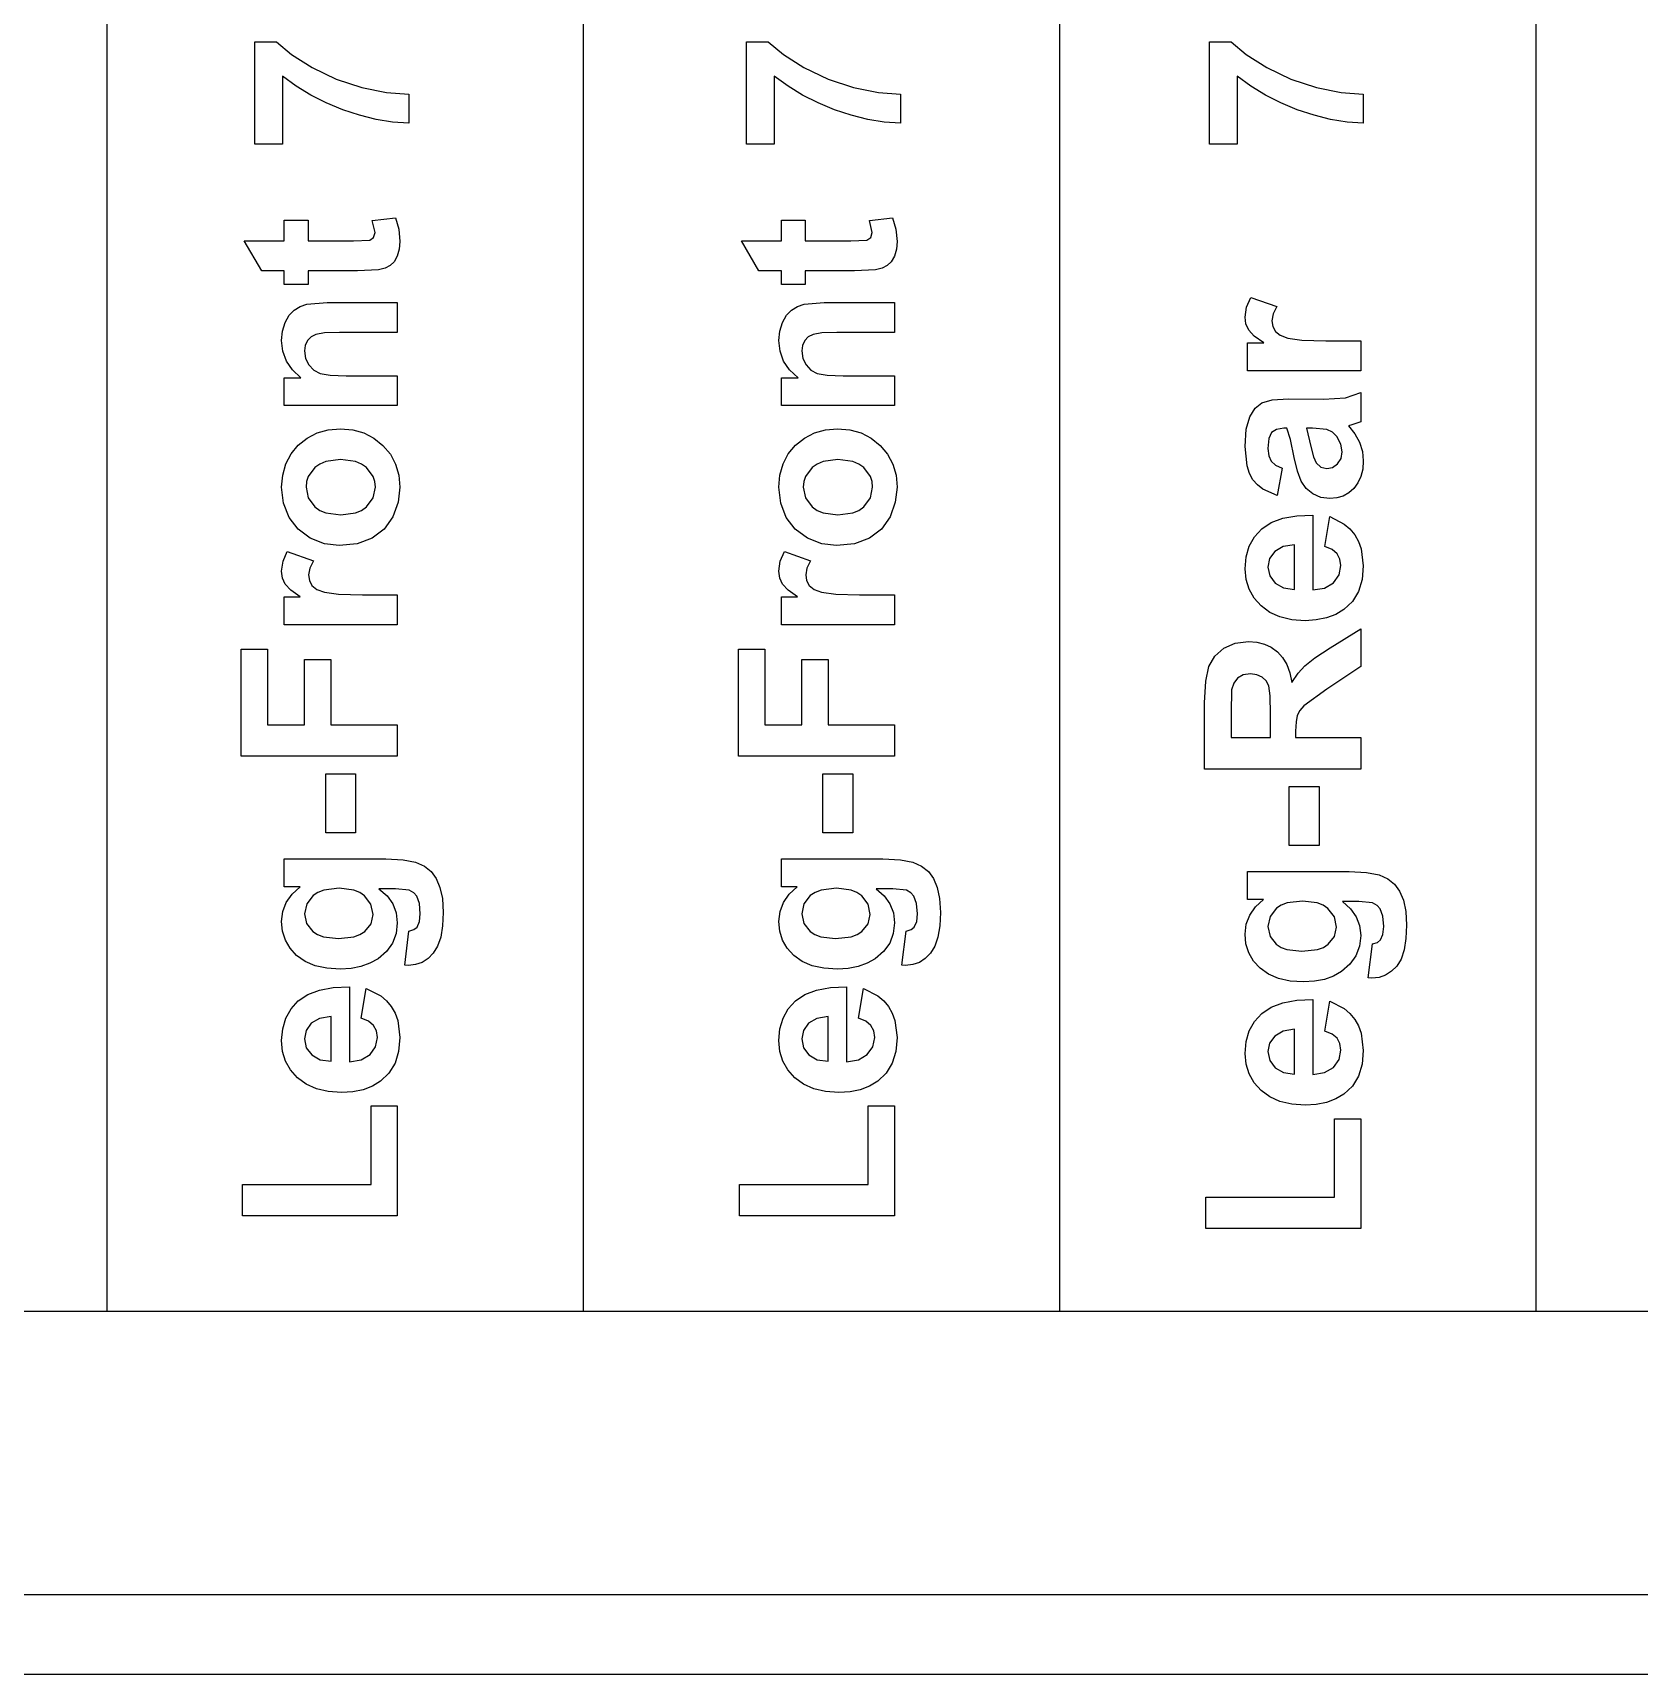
# Model space of a CAD drawing. Header units: metres. Extents: x 298 to 6408, y -126 to 1371.
# Drawn here: x 4189.6 to 4594.4, y -96.1 to 317.5 of the extents above; entities that cross this region are included whole.
import ezdxf

# ---------------------------------------------------------------- set-up
doc = ezdxf.new("R2010")
doc.units = ezdxf.units.M

msp = doc.modelspace()

# ---------------------------------------------------------------- linework, layer by layer
at = {"layer": '734mm x 120mm'}
for p, q in [((4245.55, 289.43), (4245.55, 315.21)), ((4245.55, 315.21), (4251.02, 315.21)), ((4251.02, 315.21), (4254.85, 311.99)), ((4369.45, 289.43), (4369.45, 315.21)), ((4369.45, 315.21), (4374.92, 315.21)), ((4374.92, 315.21), (4378.75, 311.99)), ((4486.07, 289.43), (4486.07, 315.21)), ((4486.07, 315.21), (4491.54, 315.21)), ((4491.54, 315.21), (4495.37, 311.99)), ((4254.85, 311.99), (4260.04, 308.72)), ((4378.75, 311.99), (4383.94, 308.72)), ((4495.37, 311.99), (4500.56, 308.72)), ((4256.01, 304.05), (4252.55, 306.57)), ((4252.55, 306.57), (4252.55, 289.43)), ((4260.04, 308.72), (4266.1, 305.81)), ((4379.91, 304.05), (4376.45, 306.57)), ((4376.45, 306.57), (4376.45, 289.43)), ((4383.94, 308.72), (4390, 305.81)), ((4496.53, 304.05), (4493.07, 306.57)), ((4493.07, 306.57), (4493.07, 289.43)), ((4500.56, 308.72), (4506.62, 305.81)), ((4259.68, 301.79), (4256.01, 304.05)), ((4266.1, 305.81), (4272.53, 303.69)), ((4272.53, 303.69), (4278.79, 302.4)), ((4278.79, 302.4), (4284.34, 301.98)), ((4284.34, 301.98), (4284.34, 294.71)), ((4383.58, 301.79), (4379.91, 304.05)), ((4390, 305.81), (4396.43, 303.69)), ((4396.43, 303.69), (4402.69, 302.4)), ((4402.69, 302.4), (4408.24, 301.98)), ((4408.24, 301.98), (4408.24, 294.71)), ((4500.2, 301.79), (4496.53, 304.05)), ((4506.62, 305.81), (4513.05, 303.69)), ((4513.05, 303.69), (4519.31, 302.4)), ((4519.31, 302.4), (4524.86, 301.98)), ((4524.86, 301.98), (4524.86, 294.71)), ((4263.58, 299.8), (4259.68, 301.79)), ((4267.71, 298.08), (4263.58, 299.8)), ((4271.93, 296.68), (4267.71, 298.08)), ((4387.48, 299.8), (4383.58, 301.79)), ((4391.61, 298.08), (4387.48, 299.8)), ((4395.83, 296.68), (4391.61, 298.08)), ((4504.1, 299.8), (4500.2, 301.79)), ((4508.23, 298.08), (4504.1, 299.8)), ((4512.45, 296.68), (4508.23, 298.08)), ((4276.11, 295.65), (4271.93, 296.68)), ((4280.25, 294.99), (4276.11, 295.65)), ((4284.34, 294.71), (4280.25, 294.99)), ((4400.01, 295.65), (4395.83, 296.68)), ((4404.15, 294.99), (4400.01, 295.65)), ((4408.24, 294.71), (4404.15, 294.99)), ((4516.63, 295.65), (4512.45, 296.68)), ((4520.77, 294.99), (4516.63, 295.65)), ((4524.86, 294.71), (4520.77, 294.99)), ((4252.55, 289.43), (4245.55, 289.43)), ((4376.45, 289.43), (4369.45, 289.43)), ((4493.07, 289.43), (4486.07, 289.43))]:
    msp.add_line(p, q, dxfattribs=at)
at = {"layer": 'Layer0'}
for p, q in [((4208.32, 729.27), (4208.32, -4.73)), ((4328.32, 729.27), (4328.32, -4.73)), ((4448.32, 729.27), (4448.32, -4.73)), ((4568.32, 729.27), (4568.32, -4.73)), ((4208.32, -4.73), (4088.32, -4.73)), ((4328.32, -4.73), (4208.32, -4.73)), ((4448.32, -4.73), (4328.32, -4.73)), ((4568.32, -4.73), (4448.32, -4.73)), ((4688.32, -4.73), (4568.32, -4.73)), ((4793.61, -76.09), (3967.97, -76.09)), ((3967.97, -96.09), (4793.61, -96.09))]:
    msp.add_line(p, q, dxfattribs=at)
at = {"layer": 'Leg-Front'}
for p, q in [((4252.98, 270.22), (4258.99, 270.22)), ((4252.98, 265.07), (4252.98, 270.22)), ((4258.99, 270.22), (4258.99, 265.07)), ((4275.14, 270.19), (4280.99, 270.84)), ((4275.86, 267.16), (4275.14, 270.19)), ((4280.99, 270.84), (4281.83, 268.03)), ((4378.25, 270.22), (4384.26, 270.22)), ((4378.25, 265.07), (4378.25, 270.22)), ((4384.26, 270.22), (4384.26, 265.07)), ((4400.41, 270.19), (4406.26, 270.84)), ((4401.13, 267.16), (4400.41, 270.19)), ((4406.26, 270.84), (4407.1, 268.03)), ((4247.32, 257.5), (4242.92, 265.07)), ((4242.92, 265.07), (4252.98, 265.07)), ((4258.99, 265.07), (4270.47, 265.07)), ((4270.47, 265.07), (4274.54, 265.22)), ((4274.54, 265.22), (4275.49, 265.89)), ((4275.49, 265.89), (4275.86, 267.16)), ((4281.83, 268.03), (4282.12, 264.88)), ((4282.12, 264.88), (4281.94, 262.94)), ((4372.59, 257.5), (4368.19, 265.07)), ((4368.19, 265.07), (4378.25, 265.07)), ((4384.26, 265.07), (4395.74, 265.07)), ((4395.74, 265.07), (4399.81, 265.22)), ((4399.81, 265.22), (4400.76, 265.89)), ((4400.76, 265.89), (4401.13, 267.16)), ((4407.1, 268.03), (4407.39, 264.88)), ((4407.39, 264.88), (4407.21, 262.94)), ((4281.43, 261.2), (4280.65, 259.79)), ((4281.94, 262.94), (4281.43, 261.2)), ((4406.7, 261.2), (4405.92, 259.79)), ((4407.21, 262.94), (4406.7, 261.2)), ((4252.98, 257.5), (4247.32, 257.5)), ((4252.98, 254.04), (4252.98, 257.5)), ((4271.41, 257.5), (4258.99, 257.5)), ((4258.99, 257.5), (4258.99, 254.04)), ((4276.72, 257.74), (4271.41, 257.5)), ((4278.38, 258.16), (4276.72, 257.74)), ((4279.66, 258.8), (4278.38, 258.16)), ((4280.65, 259.79), (4279.66, 258.8)), ((4378.25, 257.5), (4372.59, 257.5)), ((4378.25, 254.04), (4378.25, 257.5)), ((4396.68, 257.5), (4384.26, 257.5)), ((4384.26, 257.5), (4384.26, 254.04)), ((4401.99, 257.74), (4396.68, 257.5)), ((4403.65, 258.16), (4401.99, 257.74)), ((4404.93, 258.8), (4403.65, 258.16)), ((4405.92, 259.79), (4404.93, 258.8)), ((4258.99, 254.04), (4252.98, 254.04)), ((4384.26, 254.04), (4378.25, 254.04)), ((4255.53, 247.62), (4257.02, 248.51)), ((4257.02, 248.51), (4258.7, 249.09)), ((4258.7, 249.09), (4263.77, 249.51)), ((4263.77, 249.51), (4281.47, 249.51)), ((4281.47, 249.51), (4281.47, 241.97)), ((4380.8, 247.62), (4382.29, 248.51)), ((4382.29, 248.51), (4383.97, 249.09)), ((4383.97, 249.09), (4389.04, 249.51)), ((4389.04, 249.51), (4406.74, 249.51)), ((4406.74, 249.51), (4406.74, 241.97)), ((4252.56, 242.32), (4253.24, 244.49)), ((4253.24, 244.49), (4254.26, 246.31)), ((4254.26, 246.31), (4255.53, 247.62)), ((4377.83, 242.32), (4378.51, 244.49)), ((4378.51, 244.49), (4379.53, 246.31)), ((4379.53, 246.31), (4380.8, 247.62)), ((4252.34, 239.93), (4252.56, 242.32)), ((4252.64, 237.22), (4252.34, 239.93)), ((4258.86, 239.92), (4258.29, 238.72)), ((4259.76, 240.85), (4258.86, 239.92)), ((4260.96, 241.49), (4259.76, 240.85)), ((4263.13, 241.85), (4260.96, 241.49)), ((4266.93, 241.97), (4263.13, 241.85)), ((4281.47, 241.97), (4266.93, 241.97)), ((4377.61, 239.93), (4377.83, 242.32)), ((4377.91, 237.22), (4377.61, 239.93)), ((4384.13, 239.92), (4383.56, 238.72)), ((4385.03, 240.85), (4384.13, 239.92)), ((4386.23, 241.49), (4385.03, 240.85)), ((4388.4, 241.85), (4386.23, 241.49)), ((4392.2, 241.97), (4388.4, 241.85)), ((4406.74, 241.97), (4392.2, 241.97)), ((4253.54, 234.75), (4252.64, 237.22)), ((4258.29, 238.72), (4258.1, 237.3)), ((4258.1, 237.3), (4258.37, 235.44)), ((4378.81, 234.75), (4377.91, 237.22)), ((4383.56, 238.72), (4383.37, 237.3)), ((4383.37, 237.3), (4383.64, 235.44)), ((4255.05, 232.53), (4253.54, 234.75)), ((4257.17, 230.54), (4255.05, 232.53)), ((4258.37, 235.44), (4259.18, 233.79)), ((4259.18, 233.79), (4260.43, 232.48)), ((4260.43, 232.48), (4262.02, 231.65)), ((4262.02, 231.65), (4264.54, 231.22)), ((4380.32, 232.53), (4378.81, 234.75)), ((4382.44, 230.54), (4380.32, 232.53)), ((4383.64, 235.44), (4384.45, 233.79)), ((4384.45, 233.79), (4385.7, 232.48)), ((4385.7, 232.48), (4387.29, 231.65)), ((4387.29, 231.65), (4389.81, 231.22)), ((4252.98, 223.54), (4252.98, 230.54)), ((4252.98, 230.54), (4257.17, 230.54)), ((4264.54, 231.22), (4268.57, 231.08)), ((4268.57, 231.08), (4281.47, 231.08)), ((4281.47, 231.08), (4281.47, 223.54)), ((4378.25, 223.54), (4378.25, 230.54)), ((4378.25, 230.54), (4382.44, 230.54)), ((4389.81, 231.22), (4393.84, 231.08)), ((4393.84, 231.08), (4406.74, 231.08)), ((4406.74, 231.08), (4406.74, 223.54)), ((4281.47, 223.54), (4252.98, 223.54)), ((4406.74, 223.54), (4378.25, 223.54)), ((4256.54, 213.56), (4258.77, 215.37)), ((4258.77, 215.37), (4261.29, 216.66)), ((4261.29, 216.66), (4264.08, 217.43)), ((4264.08, 217.43), (4267.15, 217.69)), ((4267.15, 217.69), (4270.24, 217.43)), ((4270.24, 217.43), (4273.06, 216.65)), ((4273.06, 216.65), (4275.6, 215.34)), ((4275.6, 215.34), (4277.86, 213.52)), ((4381.81, 213.56), (4384.04, 215.37)), ((4384.04, 215.37), (4386.56, 216.66)), ((4386.56, 216.66), (4389.35, 217.43)), ((4389.35, 217.43), (4392.42, 217.69)), ((4392.42, 217.69), (4395.51, 217.43)), ((4395.51, 217.43), (4398.33, 216.65)), ((4398.33, 216.65), (4400.87, 215.34)), ((4400.87, 215.34), (4403.13, 213.52)), ((4253.39, 208.84), (4254.7, 211.35)), ((4254.7, 211.35), (4256.54, 213.56)), ((4277.86, 213.52), (4279.72, 211.3)), ((4279.72, 211.3), (4281.05, 208.81)), ((4378.66, 208.84), (4379.97, 211.35)), ((4379.97, 211.35), (4381.81, 213.56)), ((4403.13, 213.52), (4404.99, 211.3)), ((4404.99, 211.3), (4406.32, 208.81)), ((4252.6, 206.05), (4253.39, 208.84)), ((4260.73, 207.94), (4259.04, 205.7)), ((4261.98, 208.81), (4260.73, 207.94)), ((4263.47, 209.44), (4261.98, 208.81)), ((4267.17, 209.94), (4263.47, 209.44)), ((4270.96, 209.44), (4267.17, 209.94)), ((4272.46, 208.81), (4270.96, 209.44)), ((4273.72, 207.94), (4272.46, 208.81)), ((4275.41, 205.7), (4273.72, 207.94)), ((4281.05, 208.81), (4281.85, 206.05)), ((4377.87, 206.05), (4378.66, 208.84)), ((4386, 207.94), (4384.31, 205.7)), ((4387.25, 208.81), (4386, 207.94)), ((4388.74, 209.44), (4387.25, 208.81)), ((4392.44, 209.94), (4388.74, 209.44)), ((4396.23, 209.44), (4392.44, 209.94)), ((4397.73, 208.81), (4396.23, 209.44)), ((4398.99, 207.94), (4397.73, 208.81)), ((4400.68, 205.7), (4398.99, 207.94)), ((4406.32, 208.81), (4407.12, 206.05)), ((4252.34, 202.96), (4252.6, 206.05)), ((4252.8, 198.97), (4252.34, 202.96)), ((4258.62, 204.4), (4258.48, 202.99)), ((4258.48, 202.99), (4259.04, 200.27)), ((4259.04, 205.7), (4258.62, 204.4)), ((4275.83, 204.4), (4275.41, 205.7)), ((4275.41, 200.27), (4275.97, 202.99)), ((4275.97, 202.99), (4275.83, 204.4)), ((4282.12, 203.02), (4281.67, 199.19)), ((4281.85, 206.05), (4282.12, 203.02)), ((4377.61, 202.96), (4377.87, 206.05)), ((4378.07, 198.97), (4377.61, 202.96)), ((4383.89, 204.4), (4383.75, 202.99)), ((4383.75, 202.99), (4384.31, 200.27)), ((4384.31, 205.7), (4383.89, 204.4)), ((4401.1, 204.4), (4400.68, 205.7)), ((4400.68, 200.27), (4401.24, 202.99)), ((4401.24, 202.99), (4401.1, 204.4)), ((4407.39, 203.02), (4406.94, 199.19)), ((4407.12, 206.05), (4407.39, 203.02)), ((4254.19, 195.38), (4252.8, 198.97)), ((4259.04, 200.27), (4260.73, 198.03)), ((4273.72, 198.03), (4275.41, 200.27)), ((4281.67, 199.19), (4280.35, 195.54)), ((4379.46, 195.38), (4378.07, 198.97)), ((4384.31, 200.27), (4386, 198.03)), ((4398.99, 198.03), (4400.68, 200.27)), ((4406.94, 199.19), (4405.62, 195.54)), ((4256.46, 192.37), (4254.19, 195.38)), ((4260.73, 198.03), (4261.98, 197.15)), ((4261.98, 197.15), (4263.48, 196.52)), ((4263.48, 196.52), (4267.23, 196.01)), ((4267.23, 196.01), (4270.97, 196.52)), ((4270.97, 196.52), (4272.47, 197.15)), ((4272.47, 197.15), (4273.72, 198.03)), ((4280.35, 195.54), (4278.16, 192.42)), ((4381.73, 192.37), (4379.46, 195.38)), ((4386, 198.03), (4387.25, 197.15)), ((4387.25, 197.15), (4388.75, 196.52)), ((4388.75, 196.52), (4392.5, 196.01)), ((4392.5, 196.01), (4396.24, 196.52)), ((4396.24, 196.52), (4397.74, 197.15)), ((4397.74, 197.15), (4398.99, 198.03)), ((4405.62, 195.54), (4403.43, 192.42)), ((4259.55, 190.14), (4256.46, 192.37)), ((4278.16, 192.42), (4275.15, 190.14)), ((4384.82, 190.14), (4381.73, 192.37)), ((4403.43, 192.42), (4400.42, 190.14)), ((4252.69, 184.35), (4253.76, 186.78)), ((4253.76, 186.78), (4260.33, 184.45)), ((4263.13, 188.75), (4259.55, 190.14)), ((4266.82, 188.29), (4263.13, 188.75)), ((4271.36, 188.75), (4266.82, 188.29)), ((4275.15, 190.14), (4271.36, 188.75)), ((4377.96, 184.35), (4379.03, 186.78)), ((4379.03, 186.78), (4385.6, 184.45)), ((4388.4, 188.75), (4384.82, 190.14)), ((4392.09, 188.29), (4388.4, 188.75)), ((4396.63, 188.75), (4392.09, 188.29)), ((4400.42, 190.14), (4396.63, 188.75)), ((4252.34, 181.82), (4252.69, 184.35)), ((4259.41, 182.61), (4259.1, 180.91)), ((4260.33, 184.45), (4259.41, 182.61)), ((4377.61, 181.82), (4377.96, 184.35)), ((4384.68, 182.61), (4384.37, 180.91)), ((4385.6, 184.45), (4384.68, 182.61)), ((4252.57, 180.09), (4252.34, 181.82)), ((4253.25, 178.56), (4252.57, 180.09)), ((4254.65, 177.04), (4253.25, 178.56)), ((4259.1, 180.91), (4259.32, 179.45)), ((4259.32, 179.45), (4259.97, 178.23)), ((4259.97, 178.23), (4261.19, 177.24)), ((4377.84, 180.09), (4377.61, 181.82)), ((4378.52, 178.56), (4377.84, 180.09)), ((4379.92, 177.04), (4378.52, 178.56)), ((4384.37, 180.91), (4384.59, 179.45)), ((4384.59, 179.45), (4385.24, 178.23)), ((4385.24, 178.23), (4386.46, 177.24)), ((4252.98, 168.33), (4252.98, 175.33)), ((4252.98, 175.33), (4257.03, 175.33)), ((4257.03, 175.33), (4254.65, 177.04)), ((4261.19, 177.24), (4263.12, 176.5)), ((4263.12, 176.5), (4266.65, 176.02)), ((4266.65, 176.02), (4272.67, 175.87)), ((4272.67, 175.87), (4281.47, 175.87)), ((4281.47, 175.87), (4281.47, 168.33)), ((4378.25, 168.33), (4378.25, 175.33)), ((4378.25, 175.33), (4382.3, 175.33)), ((4382.3, 175.33), (4379.92, 177.04)), ((4386.46, 177.24), (4388.39, 176.5)), ((4388.39, 176.5), (4391.92, 176.02)), ((4391.92, 176.02), (4397.94, 175.87)), ((4397.94, 175.87), (4406.74, 175.87)), ((4406.74, 175.87), (4406.74, 168.33)), ((4281.47, 168.33), (4252.98, 168.33)), ((4406.74, 168.33), (4378.25, 168.33)), ((4242.14, 135.2), (4242.14, 162.16)), ((4242.14, 162.16), (4248.8, 162.16)), ((4248.8, 162.16), (4248.8, 143.14)), ((4367.41, 135.2), (4367.41, 162.16)), ((4367.41, 162.16), (4374.07, 162.16)), ((4374.07, 162.16), (4374.07, 143.14)), ((4258.1, 143.14), (4258.1, 159.55)), ((4258.1, 159.55), (4264.76, 159.55)), ((4264.76, 159.55), (4264.76, 143.14)), ((4383.37, 143.14), (4383.37, 159.55)), ((4383.37, 159.55), (4390.03, 159.55)), ((4390.03, 159.55), (4390.03, 143.14)), ((4248.8, 143.14), (4258.1, 143.14)), ((4264.76, 143.14), (4281.47, 143.14)), ((4281.47, 143.14), (4281.47, 135.2)), ((4374.07, 143.14), (4383.37, 143.14)), ((4390.03, 143.14), (4406.74, 143.14)), ((4406.74, 143.14), (4406.74, 135.2)), ((4281.47, 135.2), (4242.14, 135.2)), ((4406.74, 135.2), (4367.41, 135.2)), ((4263.44, 115.93), (4263.44, 130.74)), ((4263.44, 130.74), (4270.98, 130.74)), ((4270.98, 130.74), (4270.98, 115.93)), ((4388.71, 115.93), (4388.71, 130.74)), ((4388.71, 130.74), (4396.25, 130.74)), ((4396.25, 130.74), (4396.25, 115.93)), ((4270.98, 115.93), (4263.44, 115.93)), ((4396.25, 115.93), (4388.71, 115.93)), ((4252.98, 102.28), (4252.98, 109.33)), ((4252.98, 109.33), (4278.55, 109.33)), ((4278.55, 109.33), (4282.95, 109.13)), ((4282.95, 109.13), (4286.09, 108.5)), ((4286.09, 108.5), (4288.31, 107.5)), ((4378.25, 102.28), (4378.25, 109.33)), ((4378.25, 109.33), (4403.82, 109.33)), ((4403.82, 109.33), (4408.22, 109.13)), ((4408.22, 109.13), (4411.36, 108.5)), ((4411.36, 108.5), (4413.58, 107.5)), ((4288.31, 107.5), (4290, 106.17)), ((4290, 106.17), (4291.27, 104.41)), ((4291.27, 104.41), (4292.23, 102.16)), ((4413.58, 107.5), (4415.27, 106.17)), ((4415.27, 106.17), (4416.54, 104.41)), ((4416.54, 104.41), (4417.5, 102.16)), ((4256.98, 102.28), (4252.98, 102.28)), ((4253.5, 98.38), (4254.95, 100.44)), ((4254.95, 100.44), (4256.98, 102.28)), ((4260.25, 100.1), (4258.64, 98.04)), ((4261.47, 100.9), (4260.25, 100.1)), ((4262.97, 101.47), (4261.47, 100.9)), ((4266.82, 101.93), (4262.97, 101.47)), ((4270.54, 101.45), (4266.82, 101.93)), ((4272.01, 100.86), (4270.54, 101.45)), ((4273.22, 100.02), (4272.01, 100.86)), ((4274.84, 97.9), (4273.22, 100.02)), ((4281.02, 101.79), (4276.86, 101.79)), ((4276.86, 101.79), (4278.88, 99.99)), ((4278.88, 99.99), (4280.32, 97.97)), ((4284.48, 101.45), (4281.02, 101.79)), ((4285.61, 100.82), (4284.48, 101.45)), ((4286.38, 99.94), (4285.61, 100.82)), ((4287.05, 98.1), (4286.38, 99.94)), ((4292.23, 102.16), (4292.83, 99.32)), ((4292.83, 99.32), (4293.03, 95.81)), ((4382.25, 102.28), (4378.25, 102.28)), ((4378.77, 98.38), (4380.22, 100.44)), ((4380.22, 100.44), (4382.25, 102.28)), ((4385.52, 100.1), (4383.91, 98.04)), ((4386.74, 100.9), (4385.52, 100.1)), ((4388.24, 101.47), (4386.74, 100.9)), ((4392.09, 101.93), (4388.24, 101.47)), ((4395.81, 101.45), (4392.09, 101.93)), ((4397.28, 100.86), (4395.81, 101.45)), ((4398.49, 100.02), (4397.28, 100.86)), ((4400.11, 97.9), (4398.49, 100.02)), ((4406.29, 101.79), (4402.13, 101.79)), ((4402.13, 101.79), (4404.15, 99.99)), ((4404.15, 99.99), (4405.59, 97.97)), ((4409.75, 101.45), (4406.29, 101.79)), ((4410.88, 100.82), (4409.75, 101.45)), ((4411.65, 99.94), (4410.88, 100.82)), ((4412.32, 98.1), (4411.65, 99.94)), ((4417.5, 102.16), (4418.1, 99.32)), ((4418.1, 99.32), (4418.3, 95.81)), ((4252.34, 93.56), (4252.63, 96.09)), ((4252.63, 96.09), (4253.5, 98.38)), ((4258.64, 98.04), (4258.1, 95.49)), ((4258.1, 95.49), (4258.63, 93.02)), ((4275.38, 95.36), (4274.84, 97.9)), ((4274.86, 92.99), (4275.38, 95.36)), ((4280.32, 97.97), (4281.18, 95.73)), ((4281.18, 95.73), (4281.47, 93.26)), ((4287.27, 95.52), (4287.05, 98.1)), ((4287.07, 93.52), (4287.27, 95.52)), ((4293.03, 95.81), (4292.88, 92.45)), ((4377.61, 93.56), (4377.9, 96.09)), ((4377.9, 96.09), (4378.77, 98.38)), ((4383.91, 98.04), (4383.37, 95.49)), ((4383.37, 95.49), (4383.9, 93.02)), ((4400.65, 95.36), (4400.11, 97.9)), ((4400.13, 92.99), (4400.65, 95.36)), ((4405.59, 97.97), (4406.45, 95.73)), ((4406.45, 95.73), (4406.74, 93.26)), ((4412.54, 95.52), (4412.32, 98.1)), ((4412.34, 93.52), (4412.54, 95.52)), ((4418.3, 95.81), (4418.15, 92.45)), ((4252.57, 91.1), (4252.34, 93.56)), ((4253.28, 88.85), (4252.57, 91.1)), ((4258.63, 93.02), (4260.21, 91.02)), ((4260.21, 91.02), (4261.4, 90.25)), ((4272.07, 90.25), (4273.28, 91.02)), ((4273.28, 91.02), (4274.86, 92.99)), ((4281.47, 93.26), (4281.17, 90.54)), ((4283.35, 82.53), (4284.4, 91.14)), ((4284.4, 91.14), (4285.66, 91.5)), ((4285.66, 91.5), (4286.46, 92.14)), ((4286.46, 92.14), (4287.07, 93.52)), ((4292.88, 92.45), (4292.41, 89.62)), ((4377.84, 91.1), (4377.61, 93.56)), ((4378.55, 88.85), (4377.84, 91.1)), ((4383.9, 93.02), (4385.48, 91.02)), ((4385.48, 91.02), (4386.67, 90.25)), ((4397.34, 90.25), (4398.55, 91.02)), ((4398.55, 91.02), (4400.13, 92.99)), ((4406.74, 93.26), (4406.44, 90.54)), ((4408.62, 82.53), (4409.67, 91.14)), ((4409.67, 91.14), (4410.93, 91.5)), ((4410.93, 91.5), (4411.73, 92.14)), ((4411.73, 92.14), (4412.34, 93.52)), ((4418.15, 92.45), (4417.68, 89.62)), ((4254.46, 86.82), (4253.28, 88.85)), ((4261.4, 90.25), (4262.87, 89.71)), ((4262.87, 89.71), (4266.64, 89.27)), ((4266.64, 89.27), (4270.56, 89.71)), ((4270.56, 89.71), (4272.07, 90.25)), ((4280.26, 88.12), (4278.74, 85.99)), ((4281.17, 90.54), (4280.26, 88.12)), ((4291.64, 87.32), (4290.55, 85.54)), ((4292.41, 89.62), (4291.64, 87.32)), ((4379.73, 86.82), (4378.55, 88.85)), ((4386.67, 90.25), (4388.14, 89.71)), ((4388.14, 89.71), (4391.91, 89.27)), ((4391.91, 89.27), (4395.83, 89.71)), ((4395.83, 89.71), (4397.34, 90.25)), ((4405.53, 88.12), (4404.01, 85.99)), ((4406.44, 90.54), (4405.53, 88.12)), ((4416.91, 87.32), (4415.82, 85.54)), ((4417.68, 89.62), (4416.91, 87.32)), ((4256.12, 84.99), (4254.46, 86.82)), ((4258.22, 83.48), (4256.12, 84.99)), ((4260.75, 82.4), (4258.22, 83.48)), ((4274.58, 83.02), (4272.31, 82.2)), ((4276.62, 84.17), (4274.58, 83.02)), ((4278.74, 85.99), (4276.62, 84.17)), ((4287.74, 83.26), (4286.08, 82.7)), ((4289.23, 84.21), (4287.74, 83.26)), ((4290.55, 85.54), (4289.23, 84.21)), ((4381.39, 84.99), (4379.73, 86.82)), ((4383.49, 83.48), (4381.39, 84.99)), ((4386.02, 82.4), (4383.49, 83.48)), ((4399.85, 83.02), (4397.58, 82.2)), ((4401.89, 84.17), (4399.85, 83.02)), ((4404.01, 85.99), (4401.89, 84.17)), ((4413.01, 83.26), (4411.35, 82.7)), ((4414.5, 84.21), (4413.01, 83.26)), ((4415.82, 85.54), (4414.5, 84.21)), ((4263.7, 81.76), (4260.75, 82.4)), ((4267.07, 81.54), (4263.7, 81.76)), ((4269.81, 81.7), (4267.07, 81.54)), ((4272.31, 82.2), (4269.81, 81.7)), ((4284.26, 82.51), (4283.35, 82.53)), ((4286.08, 82.7), (4284.26, 82.51)), ((4388.97, 81.76), (4386.02, 82.4)), ((4392.34, 81.54), (4388.97, 81.76)), ((4395.08, 81.7), (4392.34, 81.54)), ((4397.58, 82.2), (4395.08, 81.7)), ((4409.53, 82.51), (4408.62, 82.53)), ((4411.35, 82.7), (4409.53, 82.51)), ((4256.54, 73.57), (4258.91, 75.17)), ((4258.91, 75.17), (4261.85, 76.29)), ((4261.85, 76.29), (4265.35, 76.93)), ((4265.35, 76.93), (4269.4, 77.09)), ((4269.4, 77.09), (4269.4, 58.2)), ((4272.4, 69.17), (4273.67, 76.68)), ((4273.67, 76.68), (4277.3, 74.82)), ((4277.3, 74.82), (4278.75, 73.57)), ((4381.81, 73.57), (4384.18, 75.17)), ((4384.18, 75.17), (4387.12, 76.29)), ((4387.12, 76.29), (4390.62, 76.93)), ((4390.62, 76.93), (4394.67, 77.09)), ((4394.67, 77.09), (4394.67, 58.2)), ((4397.67, 69.17), (4398.94, 76.68)), ((4398.94, 76.68), (4402.57, 74.82)), ((4402.57, 74.82), (4404.02, 73.57)), ((4253.39, 69.23), (4254.7, 71.57)), ((4254.7, 71.57), (4256.54, 73.57)), ((4278.75, 73.57), (4279.96, 72.11)), ((4279.96, 72.11), (4280.9, 70.45)), ((4280.9, 70.45), (4281.58, 68.59)), ((4378.66, 69.23), (4379.97, 71.57)), ((4379.97, 71.57), (4381.81, 73.57)), ((4404.02, 73.57), (4405.23, 72.11)), ((4405.23, 72.11), (4406.17, 70.45)), ((4406.17, 70.45), (4406.85, 68.59)), ((4252.34, 63.54), (4252.6, 66.55)), ((4252.6, 66.55), (4253.39, 69.23)), ((4259.81, 67.91), (4258.53, 66.13)), ((4261.9, 69.14), (4259.81, 67.91)), ((4264.79, 69.6), (4261.9, 69.14)), ((4264.79, 58.33), (4264.79, 69.6)), ((4274.26, 68.41), (4272.4, 69.17)), ((4275.52, 67.35), (4274.26, 68.41)), ((4276.24, 66), (4275.52, 67.35)), ((4281.58, 68.59), (4282.12, 64.29)), ((4377.61, 63.54), (4377.87, 66.55)), ((4377.87, 66.55), (4378.66, 69.23)), ((4385.08, 67.91), (4383.8, 66.13)), ((4387.17, 69.14), (4385.08, 67.91)), ((4390.06, 69.6), (4387.17, 69.14)), ((4390.06, 58.33), (4390.06, 69.6)), ((4399.53, 68.41), (4397.67, 69.17)), ((4400.79, 67.35), (4399.53, 68.41)), ((4401.51, 66), (4400.79, 67.35)), ((4406.85, 68.59), (4407.39, 64.29)), ((4252.59, 60.83), (4252.34, 63.54)), ((4258.53, 66.13), (4258.1, 63.99)), ((4258.1, 63.99), (4258.55, 61.74)), ((4276.02, 61.98), (4276.48, 64.37)), ((4276.48, 64.37), (4276.24, 66)), ((4282.12, 64.29), (4281.81, 60.82)), ((4377.86, 60.83), (4377.61, 63.54)), ((4383.8, 66.13), (4383.37, 63.99)), ((4383.37, 63.99), (4383.82, 61.74)), ((4401.29, 61.98), (4401.75, 64.37)), ((4401.75, 64.37), (4401.51, 66)), ((4407.39, 64.29), (4407.08, 60.82)), ((4253.34, 58.37), (4252.59, 60.83)), ((4254.59, 56.15), (4253.34, 58.37)), ((4258.55, 61.74), (4259.9, 59.92)), ((4259.9, 59.92), (4262.02, 58.72)), ((4262.02, 58.72), (4264.79, 58.33)), ((4269.4, 58.2), (4272.38, 58.7)), ((4272.38, 58.7), (4274.62, 60.02)), ((4274.62, 60.02), (4276.02, 61.98)), ((4281.81, 60.82), (4280.9, 57.82)), ((4378.61, 58.37), (4377.86, 60.83)), ((4379.86, 56.15), (4378.61, 58.37)), ((4383.82, 61.74), (4385.17, 59.92)), ((4385.17, 59.92), (4387.29, 58.72)), ((4387.29, 58.72), (4390.06, 58.33)), ((4394.67, 58.2), (4397.65, 58.7)), ((4397.65, 58.7), (4399.89, 60.02)), ((4399.89, 60.02), (4401.29, 61.98)), ((4407.08, 60.82), (4406.17, 57.82)), ((4256.35, 54.18), (4254.59, 56.15)), ((4258.55, 52.56), (4256.35, 54.18)), ((4279.38, 55.32), (4277.26, 53.29)), ((4280.9, 57.82), (4279.38, 55.32)), ((4381.62, 54.18), (4379.86, 56.15)), ((4383.82, 52.56), (4381.62, 54.18)), ((4404.65, 55.32), (4402.53, 53.29)), ((4406.17, 57.82), (4404.65, 55.32)), ((4261.13, 51.4), (4258.55, 52.56)), ((4264.09, 50.7), (4261.13, 51.4)), ((4267.44, 50.47), (4264.09, 50.7)), ((4270.28, 50.65), (4267.44, 50.47)), ((4272.86, 51.18), (4270.28, 50.65)), ((4275.19, 52.06), (4272.86, 51.18)), ((4277.26, 53.29), (4275.19, 52.06)), ((4386.4, 51.4), (4383.82, 52.56)), ((4389.36, 50.7), (4386.4, 51.4)), ((4392.71, 50.47), (4389.36, 50.7)), ((4395.55, 50.65), (4392.71, 50.47)), ((4398.13, 51.18), (4395.55, 50.65)), ((4400.46, 52.06), (4398.13, 51.18)), ((4402.53, 53.29), (4400.46, 52.06)), ((4274.85, 27.32), (4274.85, 47.07)), ((4274.85, 47.07), (4281.47, 47.07)), ((4281.47, 47.07), (4281.47, 19.38)), ((4400.12, 27.32), (4400.12, 47.07)), ((4400.12, 47.07), (4406.74, 47.07)), ((4406.74, 47.07), (4406.74, 19.38)), ((4242.46, 19.38), (4242.46, 27.32)), ((4242.46, 27.32), (4274.85, 27.32)), ((4367.73, 19.38), (4367.73, 27.32)), ((4367.73, 27.32), (4400.12, 27.32)), ((4281.47, 19.38), (4242.46, 19.38)), ((4406.74, 19.38), (4367.73, 19.38))]:
    msp.add_line(p, q, dxfattribs=at)
at = {"layer": 'Leg-Rear'}
for p, q in [((4495.07, 245.84), (4495.42, 248.37)), ((4495.42, 248.37), (4496.49, 250.8)), ((4496.49, 250.8), (4503.06, 248.47)), ((4503.06, 248.47), (4502.14, 246.63)), ((4495.3, 244.11), (4495.07, 245.84)), ((4495.98, 242.58), (4495.3, 244.11)), ((4502.14, 246.63), (4501.83, 244.92)), ((4501.83, 244.92), (4502.05, 243.46)), ((4497.38, 241.05), (4495.98, 242.58)), ((4499.76, 239.34), (4497.38, 241.05)), ((4502.05, 243.46), (4502.7, 242.24)), ((4502.7, 242.24), (4503.92, 241.26)), ((4503.92, 241.26), (4505.85, 240.51)), ((4505.85, 240.51), (4509.38, 240.04)), ((4509.38, 240.04), (4515.4, 239.88)), ((4515.4, 239.88), (4524.2, 239.88)), ((4524.2, 239.88), (4524.2, 232.34)), ((4495.71, 232.34), (4495.71, 239.34)), ((4495.71, 239.34), (4499.76, 239.34)), ((4524.2, 232.34), (4495.71, 232.34)), ((4497.62, 222.86), (4499.29, 224.23)), ((4499.29, 224.23), (4501.9, 224.98)), ((4501.9, 224.98), (4506.04, 225.23)), ((4506.04, 225.23), (4514.84, 225.15)), ((4514.84, 225.15), (4520.38, 225.51)), ((4520.38, 225.51), (4524.2, 226.87)), ((4524.2, 226.87), (4524.2, 219.41)), ((4495.37, 217.64), (4496.26, 220.75)), ((4496.26, 220.75), (4497.62, 222.86)), ((4524.2, 219.41), (4521.98, 218.69)), ((4495.07, 213.24), (4495.37, 217.64)), ((4501.07, 215.21), (4500.84, 212.7)), ((4501.76, 216.76), (4501.07, 215.21)), ((4503, 217.56), (4501.76, 216.76)), ((4504.86, 217.83), (4503, 217.56)), ((4505.61, 217.83), (4504.86, 217.83)), ((4506.5, 214.98), (4505.61, 217.83)), ((4510.52, 217.83), (4511.67, 213.24)), ((4512.02, 217.83), (4510.52, 217.83)), ((4515.7, 217.53), (4512.02, 217.83)), ((4517.06, 216.87), (4515.7, 217.53)), ((4518.19, 215.74), (4517.06, 216.87)), ((4519.2, 213.84), (4518.19, 215.74)), ((4521.98, 218.69), (4521.09, 218.42)), ((4521.09, 218.42), (4522.73, 216.42)), ((4522.73, 216.42), (4523.91, 214.29)), ((4495.56, 208.37), (4495.07, 213.24)), ((4500.84, 212.7), (4501.03, 210.91)), ((4501.03, 210.91), (4501.63, 209.57)), ((4507.46, 210.5), (4506.5, 214.98)), ((4511.67, 213.24), (4512.34, 210.65)), ((4519.53, 211.85), (4519.2, 213.84)), ((4519.25, 210.18), (4519.53, 211.85)), ((4523.91, 214.29), (4524.61, 212.01)), ((4524.61, 212.01), (4524.85, 209.59)), ((4496.18, 206.45), (4495.56, 208.37)), ((4501.63, 209.57), (4502.72, 208.55)), ((4502.72, 208.55), (4504.4, 207.74)), ((4504.4, 207.74), (4503.17, 200.9)), ((4508.28, 207.05), (4507.46, 210.5)), ((4509.22, 204.51), (4508.28, 207.05)), ((4512.34, 210.65), (4512.99, 209.14)), ((4512.99, 209.14), (4514.18, 208.03)), ((4514.18, 208.03), (4515.64, 207.66)), ((4515.64, 207.66), (4517.12, 207.96)), ((4517.12, 207.96), (4518.38, 208.84)), ((4518.38, 208.84), (4519.25, 210.18)), ((4524.7, 207.51), (4524.25, 205.66)), ((4524.85, 209.59), (4524.7, 207.51)), ((4497.05, 204.87), (4496.18, 206.45)), ((4498.18, 203.57), (4497.05, 204.87)), ((4499.58, 202.47), (4498.18, 203.57)), ((4510.45, 202.66), (4509.22, 204.51)), ((4512.12, 201.28), (4510.45, 202.66)), ((4522.46, 202.66), (4521.19, 201.55)), ((4523.5, 204.04), (4522.46, 202.66)), ((4524.25, 205.66), (4523.5, 204.04)), ((4503.17, 200.9), (4499.58, 202.47)), ((4514.14, 200.41), (4512.12, 201.28)), ((4516.42, 200.12), (4514.14, 200.41)), ((4518.17, 200.28), (4516.42, 200.12)), ((4519.76, 200.76), (4518.17, 200.28)), ((4521.19, 201.55), (4519.76, 200.76)), ((4501.65, 194.05), (4504.58, 195.17)), ((4504.58, 195.17), (4508.08, 195.8)), ((4508.08, 195.8), (4512.13, 195.96)), ((4512.13, 195.96), (4512.13, 177.08)), ((4515.14, 188.05), (4516.4, 195.56)), ((4516.4, 195.56), (4520.03, 193.69)), ((4496.12, 188.1), (4497.43, 190.44)), ((4497.43, 190.44), (4499.27, 192.45)), ((4499.27, 192.45), (4501.65, 194.05)), ((4520.03, 193.69), (4521.48, 192.45)), ((4521.48, 192.45), (4522.69, 190.99)), ((4522.69, 190.99), (4523.63, 189.33)), ((4495.33, 185.43), (4496.12, 188.1)), ((4502.54, 186.79), (4501.26, 185)), ((4504.64, 188.02), (4502.54, 186.79)), ((4507.52, 188.48), (4504.64, 188.02)), ((4507.52, 177.21), (4507.52, 188.48)), ((4516.99, 187.29), (4515.14, 188.05)), ((4518.25, 186.23), (4516.99, 187.29)), ((4518.97, 184.88), (4518.25, 186.23)), ((4523.63, 189.33), (4524.31, 187.47)), ((4524.31, 187.47), (4524.85, 183.17)), ((4495.07, 182.42), (4495.33, 185.43)), ((4495.32, 179.71), (4495.07, 182.42)), ((4501.26, 185), (4500.84, 182.87)), ((4500.84, 182.87), (4501.29, 180.62)), ((4518.75, 180.86), (4519.21, 183.25)), ((4519.21, 183.25), (4518.97, 184.88)), ((4524.85, 183.17), (4524.54, 179.69)), ((4496.07, 177.25), (4495.32, 179.71)), ((4501.29, 180.62), (4502.63, 178.79)), ((4502.63, 178.79), (4504.75, 177.59)), ((4515.11, 177.57), (4517.35, 178.9)), ((4517.35, 178.9), (4518.75, 180.86)), ((4524.54, 179.69), (4523.63, 176.7)), ((4497.32, 175.03), (4496.07, 177.25)), ((4499.08, 173.05), (4497.32, 175.03)), ((4504.75, 177.59), (4507.52, 177.21)), ((4512.13, 177.08), (4515.11, 177.57)), ((4522.12, 174.19), (4519.99, 172.17)), ((4523.63, 176.7), (4522.12, 174.19)), ((4501.28, 171.43), (4499.08, 173.05)), ((4503.86, 170.28), (4501.28, 171.43)), ((4506.82, 169.58), (4503.86, 170.28)), ((4510.17, 169.35), (4506.82, 169.58)), ((4515.59, 170.06), (4513.01, 169.53)), ((4517.92, 170.94), (4515.59, 170.06)), ((4519.99, 172.17), (4517.92, 170.94)), ((4513.01, 169.53), (4510.17, 169.35)), ((4516.53, 162.51), (4524.2, 167.31)), ((4524.2, 167.31), (4524.2, 157.82)), ((4487.41, 160.4), (4489.7, 162.4)), ((4489.7, 162.4), (4492.61, 163.69)), ((4492.61, 163.69), (4495.9, 164.12)), ((4495.9, 164.12), (4498.02, 163.96)), ((4498.02, 163.96), (4499.94, 163.47)), ((4499.94, 163.47), (4501.67, 162.66)), ((4501.67, 162.66), (4503.21, 161.52)), ((4503.21, 161.52), (4504.52, 160.06)), ((4512.64, 159.96), (4516.53, 162.51)), ((4485.14, 154.11), (4485.93, 157.83)), ((4485.93, 157.83), (4487.41, 160.4)), ((4504.52, 160.06), (4505.56, 158.27)), ((4505.56, 158.27), (4506.34, 156.17)), ((4508.42, 156.09), (4510.15, 157.99)), ((4510.15, 157.99), (4512.64, 159.96)), ((4524.2, 157.82), (4515.64, 152.07)), ((4484.87, 148.67), (4485.14, 154.11)), ((4492.21, 153.6), (4491.66, 151.89)), ((4493.2, 154.88), (4492.21, 153.6)), ((4494.62, 155.67), (4493.2, 154.88)), ((4496.41, 155.94), (4494.62, 155.67)), ((4498.03, 155.74), (4496.41, 155.94)), ((4499.36, 155.13), (4498.03, 155.74)), ((4500.37, 154.17), (4499.36, 155.13)), ((4501.02, 152.91), (4500.37, 154.17)), ((4506.34, 156.17), (4506.85, 153.74)), ((4506.85, 153.74), (4508.42, 156.09)), ((4491.66, 151.89), (4491.53, 146.09)), ((4501.39, 150.41), (4501.02, 152.91)), ((4501.51, 145.77), (4501.39, 150.41)), ((4515.64, 152.07), (4509.86, 147.89)), ((4484.87, 131.95), (4484.87, 148.67)), ((4491.53, 146.09), (4491.53, 139.89)), ((4501.51, 139.89), (4501.51, 145.77)), ((4508.23, 145.5), (4507.9, 143.87)), ((4508.86, 146.73), (4508.23, 145.5)), ((4509.86, 147.89), (4508.86, 146.73)), ((4507.9, 143.87), (4507.78, 141.5)), ((4507.78, 141.5), (4507.78, 139.89)), ((4491.53, 139.89), (4501.51, 139.89)), ((4507.78, 139.89), (4524.2, 139.89)), ((4524.2, 139.89), (4524.2, 131.95)), ((4524.2, 131.95), (4484.87, 131.95)), ((4506.17, 112.72), (4506.17, 127.53)), ((4506.17, 127.53), (4513.71, 127.53)), ((4513.71, 127.53), (4513.71, 112.72)), ((4513.71, 112.72), (4506.17, 112.72)), ((4495.71, 99.06), (4495.71, 106.12)), ((4495.71, 106.12), (4521.28, 106.12)), ((4521.28, 106.12), (4525.69, 105.91)), ((4525.69, 105.91), (4528.82, 105.29)), ((4528.82, 105.29), (4531.04, 104.29)), ((4531.04, 104.29), (4532.73, 102.95)), ((4532.73, 102.95), (4534, 101.2)), ((4534, 101.2), (4534.96, 98.94)), ((4495.36, 92.87), (4496.23, 95.17)), ((4499.71, 99.06), (4495.71, 99.06)), ((4496.23, 95.17), (4497.68, 97.23)), ((4497.68, 97.23), (4499.71, 99.06)), ((4502.98, 96.89), (4501.37, 94.82)), ((4504.2, 97.69), (4502.98, 96.89)), ((4505.7, 98.26), (4504.2, 97.69)), ((4509.56, 98.71), (4505.7, 98.26)), ((4513.27, 98.24), (4509.56, 98.71)), ((4514.74, 97.64), (4513.27, 98.24)), ((4515.95, 96.81), (4514.74, 97.64)), ((4517.57, 94.69), (4515.95, 96.81)), ((4523.75, 98.58), (4519.59, 98.58)), ((4519.59, 98.58), (4521.61, 96.78)), ((4521.61, 96.78), (4523.05, 94.76)), ((4527.21, 98.23), (4523.75, 98.58)), ((4528.34, 97.6), (4527.21, 98.23)), ((4529.11, 96.73), (4528.34, 97.6)), ((4529.78, 94.88), (4529.11, 96.73)), ((4534.96, 98.94), (4535.56, 96.1)), ((4535.56, 96.1), (4535.77, 92.6)), ((4495.07, 90.34), (4495.36, 92.87)), ((4501.37, 94.82), (4500.84, 92.28)), ((4500.84, 92.28), (4501.36, 89.8)), ((4518.11, 92.14), (4517.57, 94.69)), ((4517.59, 89.77), (4518.11, 92.14)), ((4523.05, 94.76), (4523.91, 92.51)), ((4523.91, 92.51), (4524.2, 90.05)), ((4530, 92.3), (4529.78, 94.88)), ((4529.8, 90.3), (4530, 92.3)), ((4535.77, 92.6), (4535.61, 89.24)), ((4495.3, 87.89), (4495.07, 90.34)), ((4496.01, 85.64), (4495.3, 87.89)), ((4501.36, 89.8), (4502.94, 87.81)), ((4502.94, 87.81), (4504.13, 87.04)), ((4504.13, 87.04), (4505.6, 86.49)), ((4513.29, 86.49), (4514.8, 87.04)), ((4514.8, 87.04), (4516.01, 87.81)), ((4516.01, 87.81), (4517.59, 89.77)), ((4523.9, 87.33), (4522.99, 84.9)), ((4524.2, 90.05), (4523.9, 87.33)), ((4526.08, 79.32), (4527.13, 87.93)), ((4527.13, 87.93), (4528.39, 88.28)), ((4528.39, 88.28), (4529.19, 88.92)), ((4529.19, 88.92), (4529.8, 90.3)), ((4535.61, 89.24), (4535.15, 86.41)), ((4497.2, 83.6), (4496.01, 85.64)), ((4498.85, 81.77), (4497.2, 83.6)), ((4505.6, 86.49), (4509.37, 86.05)), ((4509.37, 86.05), (4513.29, 86.49)), ((4521.47, 82.78), (4519.35, 80.95)), ((4522.99, 84.9), (4521.47, 82.78)), ((4534.37, 84.1), (4533.28, 82.32)), ((4535.15, 86.41), (4534.37, 84.1)), ((4500.95, 80.26), (4498.85, 81.77)), ((4503.48, 79.19), (4500.95, 80.26)), ((4506.43, 78.54), (4503.48, 79.19)), ((4515.04, 78.98), (4512.54, 78.49)), ((4517.31, 79.8), (4515.04, 78.98)), ((4519.35, 80.95), (4517.31, 79.8)), ((4526.99, 79.29), (4526.08, 79.32)), ((4528.81, 79.48), (4526.99, 79.29)), ((4530.47, 80.05), (4528.81, 79.48)), ((4531.96, 81), (4530.47, 80.05)), ((4533.28, 82.32), (4531.96, 81)), ((4509.8, 78.32), (4506.43, 78.54)), ((4512.54, 78.49), (4509.8, 78.32)), ((4497.43, 68.35), (4499.27, 70.36)), ((4499.27, 70.36), (4501.65, 71.96)), ((4501.65, 71.96), (4504.58, 73.07)), ((4504.58, 73.07), (4508.08, 73.71)), ((4508.08, 73.71), (4512.13, 73.87)), ((4512.13, 73.87), (4512.13, 54.98)), ((4515.14, 65.96), (4516.4, 73.47)), ((4516.4, 73.47), (4520.03, 71.6)), ((4520.03, 71.6), (4521.48, 70.35)), ((4521.48, 70.35), (4522.69, 68.89)), ((4496.12, 66.01), (4497.43, 68.35)), ((4507.52, 66.39), (4504.64, 65.92)), ((4507.52, 55.12), (4507.52, 66.39)), ((4522.69, 68.89), (4523.63, 67.23)), ((4523.63, 67.23), (4524.31, 65.38)), ((4495.07, 60.32), (4495.33, 63.33)), ((4495.33, 63.33), (4496.12, 66.01)), ((4501.26, 62.91), (4500.84, 60.78)), ((4502.54, 64.7), (4501.26, 62.91)), ((4504.64, 65.92), (4502.54, 64.7)), ((4516.99, 65.19), (4515.14, 65.96)), ((4518.25, 64.13), (4516.99, 65.19)), ((4518.97, 62.78), (4518.25, 64.13)), ((4519.21, 61.16), (4518.97, 62.78)), ((4524.31, 65.38), (4524.85, 61.07)), ((4495.32, 57.62), (4495.07, 60.32)), ((4500.84, 60.78), (4501.29, 58.53)), ((4501.29, 58.53), (4502.63, 56.7)), ((4517.35, 56.81), (4518.75, 58.77)), ((4518.75, 58.77), (4519.21, 61.16)), ((4524.85, 61.07), (4524.54, 57.6)), ((4496.07, 55.15), (4495.32, 57.62)), ((4497.32, 52.93), (4496.07, 55.15)), ((4502.63, 56.7), (4504.75, 55.5)), ((4504.75, 55.5), (4507.52, 55.12)), ((4512.13, 54.98), (4515.11, 55.48)), ((4515.11, 55.48), (4517.35, 56.81)), ((4523.63, 54.61), (4522.12, 52.1)), ((4524.54, 57.6), (4523.63, 54.61)), ((4499.08, 50.96), (4497.32, 52.93)), ((4501.28, 49.34), (4499.08, 50.96)), ((4519.99, 50.08), (4517.92, 48.84)), ((4522.12, 52.1), (4519.99, 50.08)), ((4503.86, 48.18), (4501.28, 49.34)), ((4506.82, 47.49), (4503.86, 48.18)), ((4510.17, 47.26), (4506.82, 47.49)), ((4513.01, 47.43), (4510.17, 47.26)), ((4515.59, 47.96), (4513.01, 47.43)), ((4517.92, 48.84), (4515.59, 47.96)), ((4517.58, 24.11), (4517.58, 43.85)), ((4517.58, 43.85), (4524.2, 43.85)), ((4524.2, 43.85), (4524.2, 16.17)), ((4485.2, 16.17), (4485.2, 24.11)), ((4485.2, 24.11), (4517.58, 24.11)), ((4524.2, 16.17), (4485.2, 16.17))]:
    msp.add_line(p, q, dxfattribs=at)

doc.saveas('drawing.dxf')
